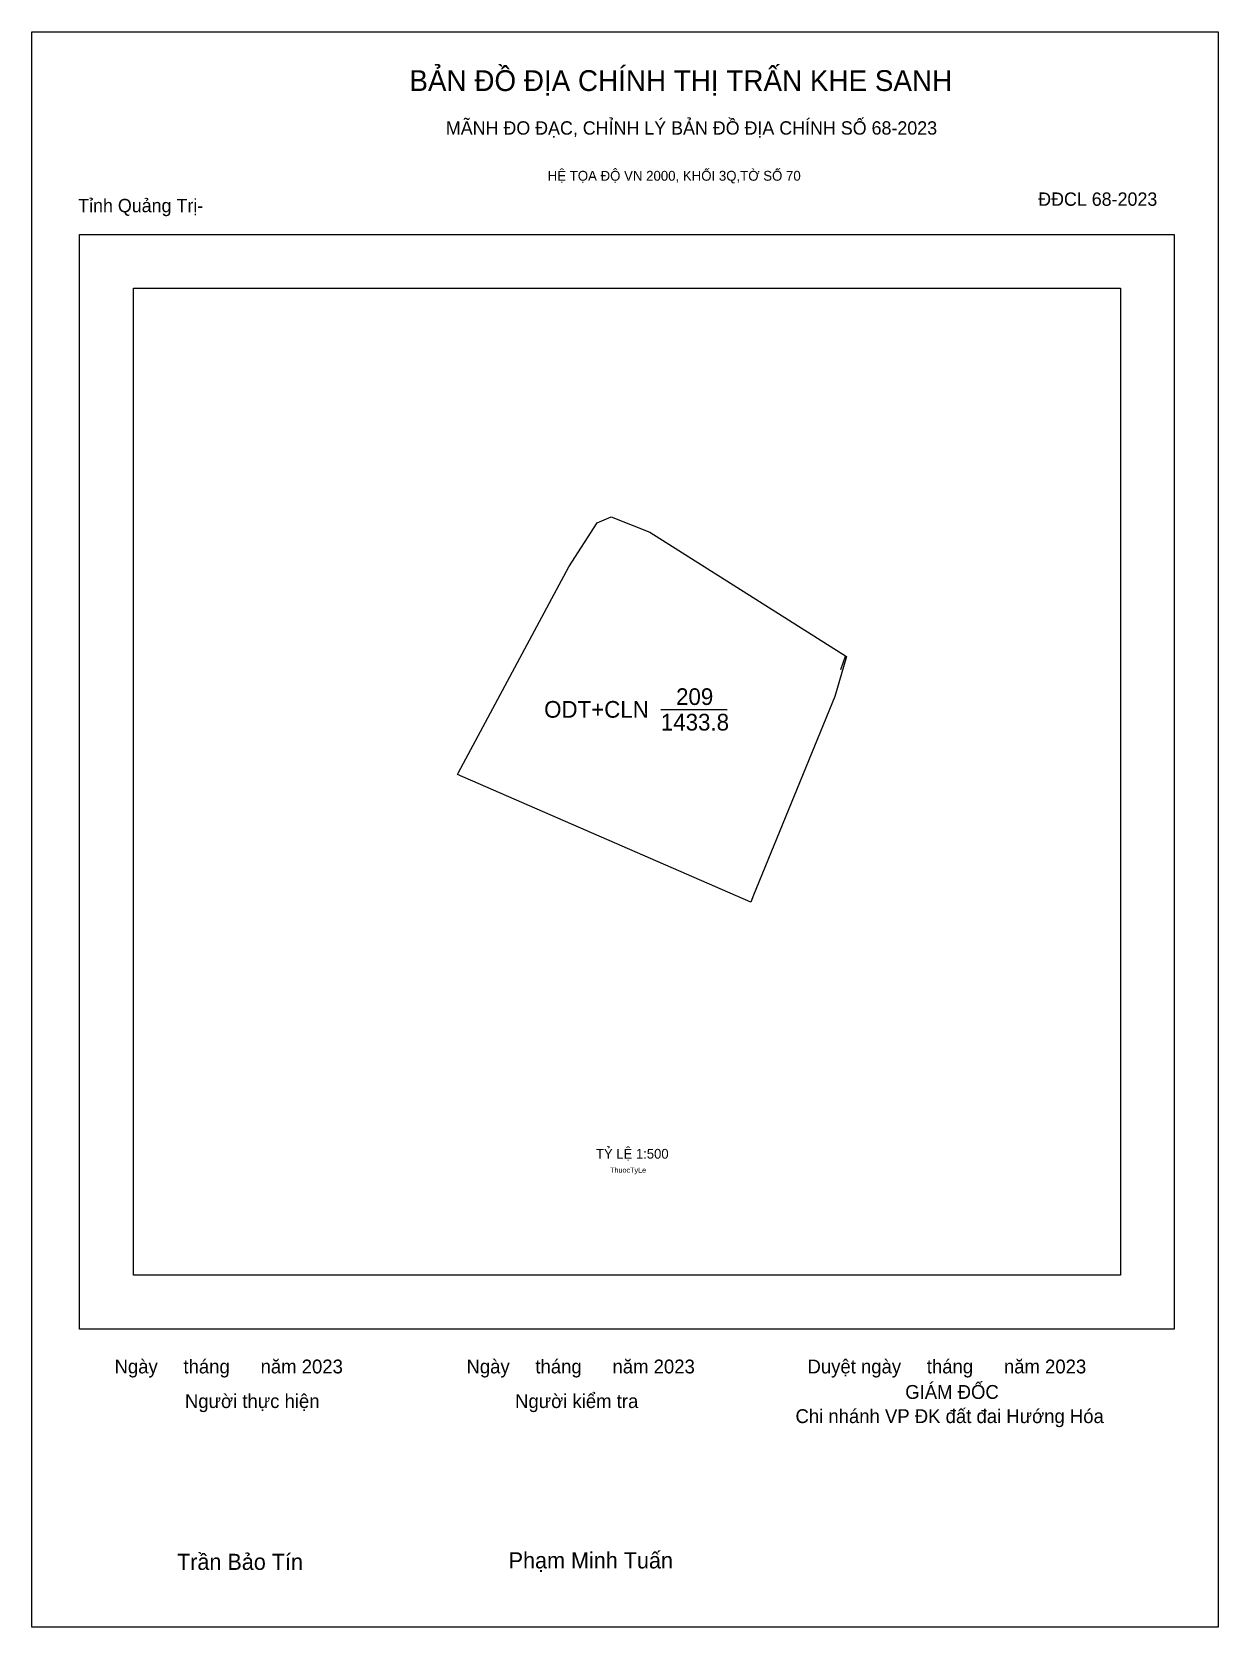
# Model space of a CAD drawing. Extents: x 552207 to 552360, y 1839481 to 1839687.
import ezdxf

# ---------------------------------------------------------------- set-up
doc = ezdxf.new("R2010")
doc.units = 0
for name, color, linetype in [('Level 10', 7, 'Continuous'), ('Level 13', 7, 'Continuous'), ('Level 15', 7, 'Continuous'), ('Level 27', 7, 'Continuous'), ('Level 49', 7, 'Continuous'), ('Level 6', 7, 'Continuous'), ('Level 62', 7, 'Continuous'), ('Level 63', 7, 'Continuous'), ('Level 9', 7, 'Continuous')]:
    doc.layers.add(name, color=color, linetype=linetype)

msp = doc.modelspace()

# ---------------------------------------------------------------- linework, layer by layer
at = {"layer": 'Level 10'}
msp.add_line((552288.11, 1839599.49), (552296.66, 1839599.49), dxfattribs=at)
msp.add_lwpolyline([(552262.02, 1839591.38), (552276.27, 1839617.86), (552279.92, 1839623.51), (552280.2, 1839623.64), (552281.72, 1839624.31), (552286.71, 1839622.33), (552312.04, 1839606.29), (552311.95, 1839605.99), (552310.51, 1839601.16), (552300.07, 1839575.55), (552299.71, 1839574.67), (552261.89, 1839591.12)], close=True, dxfattribs=at)
at = {"layer": 'Level 15'}
msp.add_lwpolyline([(552207.07, 1839686.79), (552359.92, 1839686.79), (552359.92, 1839481.24), (552207.07, 1839481.24)], close=True, dxfattribs=at)
at = {"layer": 'Level 27'}
for p, q in [((552311.95, 1839605.99), (552311.96, 1839605.99)), ((552261.89, 1839591.12), (552261.89, 1839591.11)), ((552299.71, 1839574.67), (552299.72, 1839574.67))]:
    msp.add_line(p, q, dxfattribs=at)
at = {"layer": 'Level 49'}
msp.add_line((552311.32, 1839604.63), (552311.91, 1839606.37), dxfattribs=at)
at = {"layer": 'Level 62'}
msp.add_lwpolyline([(552220.16, 1839653.75), (552347.33, 1839653.75), (552347.33, 1839526.58), (552220.16, 1839526.58)], close=True, dxfattribs=at)
at = {"layer": 'Level 63'}
msp.add_lwpolyline([(552213.22, 1839660.69), (552354.27, 1839660.69), (552354.27, 1839519.64), (552213.22, 1839519.64)], close=True, dxfattribs=at)

# ---------------------------------------------------------------- texts
at = {"layer": 'Level 13'}
for s, p in [('209', (552290.07, 1839600.06)), ('ODT+CLN', (552273.07, 1839598.42)), ('1433.8', (552288.11, 1839596.77))]:
    msp.add_text(s, height=2.149, dxfattribs=at).set_placement(p)
at = {"layer": 'Level 6'}
msp.add_text('TỶ LỆ 1:500', height=1.2594, dxfattribs=at).set_placement((552279.75, 1839541.6))
at = {"layer": 'Level 63'}
for s, height, p in [('BẢN ĐỒ ĐỊA CHÍNH THỊ TRẤN KHE SANH', 2.6819, (552255.71, 1839679.17)), ('MÃNH ĐO ĐẠC, CHỈNH LÝ BẢN ĐỒ ĐỊA CHÍNH SỐ 68-2023', 1.7209, (552260.41, 1839673.55)), ('HỆ TỌA ĐỘ VN 2000, KHỐI 3Q,TỜ SỐ 70', 1.2739, (552273.53, 1839667.61)), ('ThuocTyLe', 0.672, (552281.57, 1839539.79)), ('Ngày     tháng      năm 2023', 1.7826, (552217.72, 1839513.93)), ('Ngày     tháng      năm 2023', 1.7826, (552263.07, 1839513.93)), ('Duyệt ngày     tháng      năm 2023', 1.7826, (552307.01, 1839513.93)), ('Người kiểm tra', 1.7826, (552269.33, 1839509.47)), ('GIÁM ĐỐC', 1.783, (552319.6, 1839510.65)), ('Người thực hiện', 1.7826, (552226.79, 1839509.47)), ('Chi nhánh VP ĐK đất đai Hướng Hóa', 1.7826, (552305.46, 1839507.53)), ('Trần Bảo Tín', 2.0792, (552225.77, 1839488.61)), ('Phạm Minh Tuấn', 2.0792, (552268.5, 1839488.8))]:
    msp.add_text(s, height=height, dxfattribs=at).set_placement(p)
at = {"layer": 'Level 9'}
for s, p in [('ĐĐCL 68-2023', (552336.73, 1839664.38)), ('Tỉnh Quảng Trị-', (552213.03, 1839663.55))]:
    msp.add_text(s, height=1.7209, dxfattribs=at).set_placement(p)

doc.saveas('drawing.dxf')
